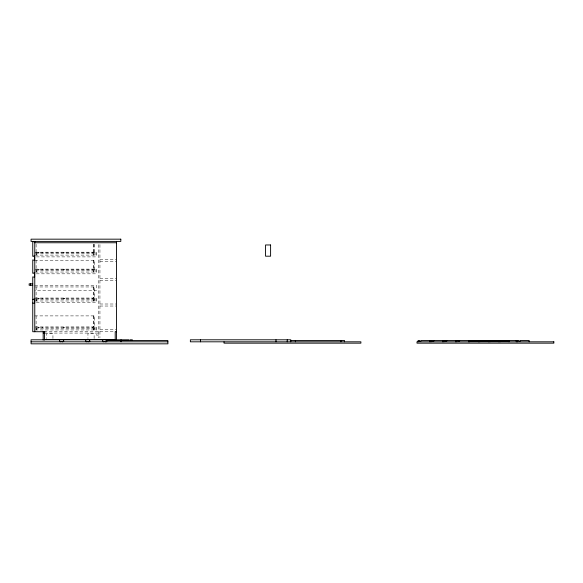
<?xml version="1.0" encoding="UTF-8"?>
<svg xmlns="http://www.w3.org/2000/svg" width="583" height="583" viewBox="0 0 583 583"><rect width="100%" height="100%" fill="white"/><g stroke="black" fill="none" stroke-linecap="round" stroke-linejoin="round"><path stroke-width="0.44" stroke-dasharray="2.92 2.19" d="M64.188 252.869L63.656 252.752L64.298 252.869M39.192 298.685L38.573 298.773L38.981 298.35M42.508 327.289C41.32 327.916 43.536 327.755 42.26 327.325M92.894 298.766L92.631 298.379M92.384 327.493L92.916 327.325M93.04 327.5C91.779 326.925 93.207 328.491 92.857 327.369M63.962 269.412L63.809 269.929L64.064 269.433M64.145 298.809L64.123 298.416M64.298 298.751L63.875 298.897M63.838 327.376C64.662 328.506 63.744 326.567 63.86 327.777M38.602 252.548L38.93 253.022M38.784 269.929L38.937 269.433M38.813 269.958L39.046 269.528M92.967 252.541L92.566 252.935L92.901 252.607M92.457 269.878L93.04 269.754L92.799 269.441M38.77 298.387L38.784 298.868M39.054 327.318C37.808 327.201 39.389 328.346 39.003 327.362M42.37 269.441C41.706 270.257 43.397 269.623 42.508 269.397M42.129 298.693L42.581 298.897L42.537 298.379M92.77 252.461L92.624 252.978M64.021 269.944L64.123 269.47M64.203 298.86L63.656 298.634L64.174 298.372M38.616 327.77L39.192 327.631L38.726 327.296M42.37 327.325L42.778 327.493L42.472 327.835M92.522 269.82C92.821 268.814 91.946 270.097 92.908 269.922M93.01 298.489L92.384 298.547L92.908 298.868M92.457 327.763L92.908 327.814M63.948 269.958L64.174 269.528M38.908 252.461L38.682 252.891M38.726 269.412L39.112 269.477M42.508 252.461C41.648 253.394 43.2 252.162 42.267 252.884M42.399 253.022L42.792 252.738L42.399 252.461M42.399 269.958L42.639 269.543L42.238 269.754M42.581 327.835L42.202 327.763M35.104 252.177L96.137 252.177L96.137 256.892L35.104 256.892M35.439 252.293L94.563 252.293M35.439 253.634L96.137 253.634M35.104 255.099L96.137 255.099M99.948 259.581L116.214 259.581M34.769 260.258L94.563 260.258L94.563 272.035M99.948 261.599L116.214 261.599M35.104 269.12L96.137 269.12L96.137 273.828L35.104 273.828M35.439 269.229L94.563 269.229M35.439 270.578L96.137 270.578M35.104 272.035L96.137 272.035M99.948 278.434L116.214 278.434M99.948 280.452L116.214 280.452M34.761 285.386L96.472 285.386L96.472 290.436L34.761 290.436M34.769 286.96L94.563 286.96L94.563 300.981M35.104 298.066L96.137 298.066L96.137 302.774L35.104 302.774M35.439 298.175L94.563 298.175M35.439 299.524L96.137 299.524M35.104 300.981L96.137 300.981M99.948 304.005L116.214 304.005M99.948 306.031L116.214 306.031M34.769 315.899L94.563 315.899L94.563 329.927M35.104 327.005L96.137 327.005L96.137 331.72M35.439 327.121L94.563 327.121M35.439 328.462L96.137 328.462M99.948 329.701L116.214 329.701M35.104 329.927L96.137 329.927M44.089 331.72L98.6 331.72M99.948 331.72L116.214 331.72M44.089 333.068L98.6 333.068M98.6 335.087L96.355 335.087L96.355 333.068M64.108 298.35L63.919 298.875M63.875 327.843L64.174 327.413M38.74 253.015L39.112 252.534M38.675 298.868L39.127 298.817L38.937 298.379M42.26 298.868L42.705 298.423L42.151 298.766M99.948 244.569L99.948 337.761M98.6 244.569L98.6 337.761M96.02 252.177L96.02 256.892M96.02 269.12L96.02 273.828M96.02 298.066L96.02 302.774M96.02 327.005L96.02 331.72M94.563 244.211L94.563 255.099M94.118 338.497L94.118 333.512L87.946 333.512L87.946 338.497M93.892 244.211L93.892 252.293M93.892 253.634L93.892 255.099M93.892 260.258L93.892 269.229M93.892 270.578L93.892 272.035M93.892 286.96L93.892 298.175M93.892 299.524L93.892 300.981M93.892 315.899L93.892 327.121M93.892 328.462L93.892 329.927M93.214 244.211L93.214 252.293M93.214 253.634L93.214 255.099M93.214 260.258L93.214 269.229M93.214 270.578L93.214 272.035M93.214 286.96L93.214 298.175M93.214 299.524L93.214 300.981M93.214 315.899L93.214 327.121M93.214 328.462L93.214 329.927M52.944 338.497L52.944 333.512L46.771 333.512L46.771 338.497M36.226 253.634L36.226 255.099M36.226 270.578L36.226 272.035M36.226 299.524L36.226 300.981M36.226 328.462L36.226 329.927M36.117 244.211L36.117 252.293M36.117 253.634L36.117 255.099M36.117 260.258L36.117 269.229M36.117 270.578L36.117 272.035M36.117 286.96L36.117 298.175M36.117 299.524L36.117 300.981M36.117 315.899L36.117 327.121M36.117 328.462L36.117 329.927"/><path stroke-width="0.87" d="M32.75 303C33.989 302.92 35.264 305.04 34.433 300.194L34.769 300.194M106.849 341.317L105.895 341.813M63.379 339.794C62.76 340.246 65.114 341.623 62.818 341.478L62.818 341.813M89.512 339.794C88.878 340.239 91.269 341.623 88.951 341.478L88.951 341.813M106.456 339.794L106.215 340.217L106.995 340.771M34.769 241.748L32.75 241.748L32.75 256.331C33.195 257.008 34.579 254.545 34.433 256.892L34.769 256.892M34.769 242.754L116.549 242.754M34.769 257.118L34.433 257.118C35.067 261.25 34.208 260.361 32.757 259.85L32.75 273.267C33.195 273.944 34.579 271.489 34.433 273.828L34.769 273.828M34.769 274.054L34.433 274.054C35.235 278.71 34.018 276.91 32.75 276.859L32.75 331.72L45 331.72M32.743 283.819L29.15 283.819L29.15 285.276L32.743 285.276M34.769 299.968L34.433 299.968C34.586 297.665 33.187 300.034 32.75 299.407M116.549 331.72L115.208 331.72L115.208 340.129M43.186 333.068L45 333.068M44.527 339.568L116.549 339.568M129.003 339.794L31.067 339.794L31.067 343.832L167.933 343.832L167.831 340.472L106.128 340.472L106.128 341.813M130.126 339.794L132.37 339.794M290.851 340.472L344.509 340.472L344.509 341.813M469.709 341.142L478.687 341.142M479.809 341.142L488.78 341.142M489.902 341.142L498.88 341.142M500.003 341.142L508.974 341.142M31.067 341.813L167.933 341.813M102.863 339.794C102.943 341.033 100.83 342.308 105.669 341.478L105.669 341.813M85.927 339.794C86 341.033 83.886 342.308 88.733 341.478L88.733 341.813M59.787 339.794C59.867 341.033 57.746 342.308 62.592 341.478L62.592 341.813M529.167 341.813L529.167 340.472L520.196 340.472L520.196 341.142L518.848 341.142L518.848 340.472L433.249 340.472L433.249 341.142M517.391 340.472L517.391 341.813M516.268 340.472L516.268 341.813M508.974 340.472L508.974 341.813M500.003 340.472L500.003 341.813M498.88 340.472L498.88 341.813M489.902 340.472L489.902 341.813M488.78 340.472L488.78 341.813M479.809 340.472L479.809 341.813M478.687 340.472L478.687 341.813M469.709 340.472L469.709 341.813M468.586 340.472L468.586 341.813M459.615 340.472L459.615 341.142L458.267 341.142L458.267 340.472M456.81 340.472L456.81 341.813M455.687 340.472L455.687 341.813M446.716 340.472L446.716 341.142L445.368 341.142L445.368 340.472M443.911 340.472L443.911 341.813M442.788 340.472L442.788 341.813M433.81 340.472L433.81 341.142L432.462 341.142L432.462 340.472L420.911 340.472L420.911 341.142L419.563 341.142L419.563 340.472L418.106 340.472L418.106 341.813M431.005 340.472L431.005 341.813M429.882 340.472L429.882 341.813M340.924 340.472L340.924 341.813M295.377 340.472L295.377 341.813M290.779 341.813L290.779 339.794L190.371 339.794L190.371 341.813L360.892 341.813L360.892 343.161L224.025 343.161L224.025 341.813M287.215 339.794L287.215 341.813M275.992 339.794L275.992 341.813M200.465 339.794L200.465 341.813M121.038 339.794L121.038 341.813M116.549 241.406L116.549 340.129M44.527 331.72L44.527 340.064M43.186 331.72L43.186 340.129M34.769 241.406L34.769 331.72M30.608 283.819L30.608 285.276M120.812 239.168L31.067 239.168L31.067 241.406L120.812 241.406L120.812 239.168M270.599 244.969L265.549 244.969L265.549 256.192L270.599 256.192L270.599 244.969M553.85 341.813L416.983 341.813L416.983 343.161L553.85 343.161L553.85 341.813"/></g></svg>
